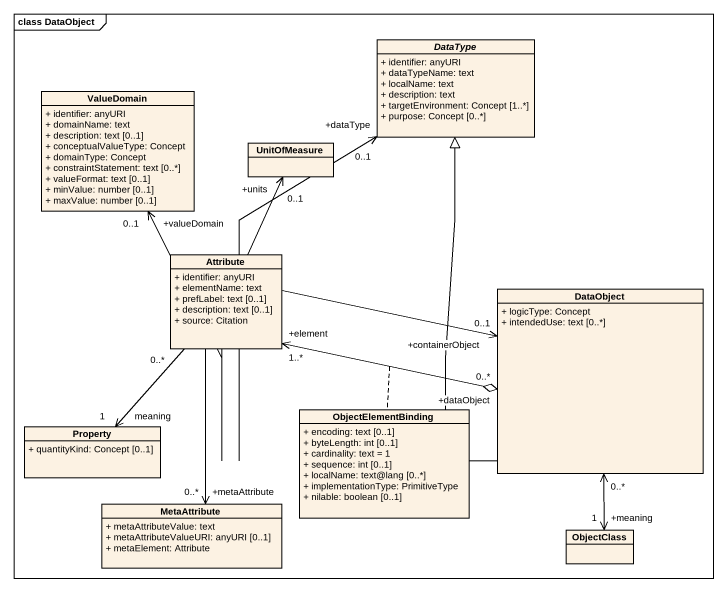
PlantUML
@startuml
mainframe class DataObject
hide circle
hide empty members
skinparam classAttributeIconSize 0
abstract class DataType {
  + identifier: anyURI
  + dataTypeName: text
  + localName: text
  + description: text
  + targetEnvironment: Concept [1..*]
  + purpose: Concept [0..*]
}
class ValueDomain {
  + identifier: anyURI
  + domainName: text
  + description: text [0..1]
  + conceptualValueType: Concept
  + domainType: Concept
  + constraintStatement: text [0..*]
  + valueFormat: text [0..1]
  + minValue: number [0..1]
  + maxValue: number [0..1]
}
class UnitOfMeasure
class Attribute {
  + identifier: anyURI
  + elementName: text
  + prefLabel: text [0..1]
  + description: text [0..1]
  + source: Citation
}
class DataObject {
  + logicType: Concept
  + intendedUse: text [0..*]
}
class ObjectElementBinding {
  + encoding: text [0..1]
  + byteLength: int [0..1]
  + cardinality: text = 1
  + sequence: int [0..1]
  + localName: text@lang [0..*]
  + implementationType: PrimitiveType
  + nilable: boolean [0..1]
}
class Property {
  + quantityKind: Concept [0..1]
}
class MetaAttribute {
  + metaAttributeValue: text
  + metaAttributeValueURI: anyURI [0..1]
  + metaElement: Attribute
}
class ObjectClass
Attribute -up-> "+dataType\n0..1" DataType
Attribute -up-> "+valueDomain\n0..1" ValueDomain
Attribute -up-> "+units\n0..1" UnitOfMeasure
Attribute -right-> "+containerObject\n0..1" DataObject
Attribute "0..*" --> "meaning\n1" Property
Attribute --> "+metaAttribute\n0..*" MetaAttribute
DataObject -up-|> DataType
DataObject "+dataObject\n0..*" o-left-> "+element\n1..*" Attribute
(DataObject, Attribute) .. ObjectElementBinding
ObjectClass "+meaning\n1" <-up-> "0..*" DataObject
@enduml
